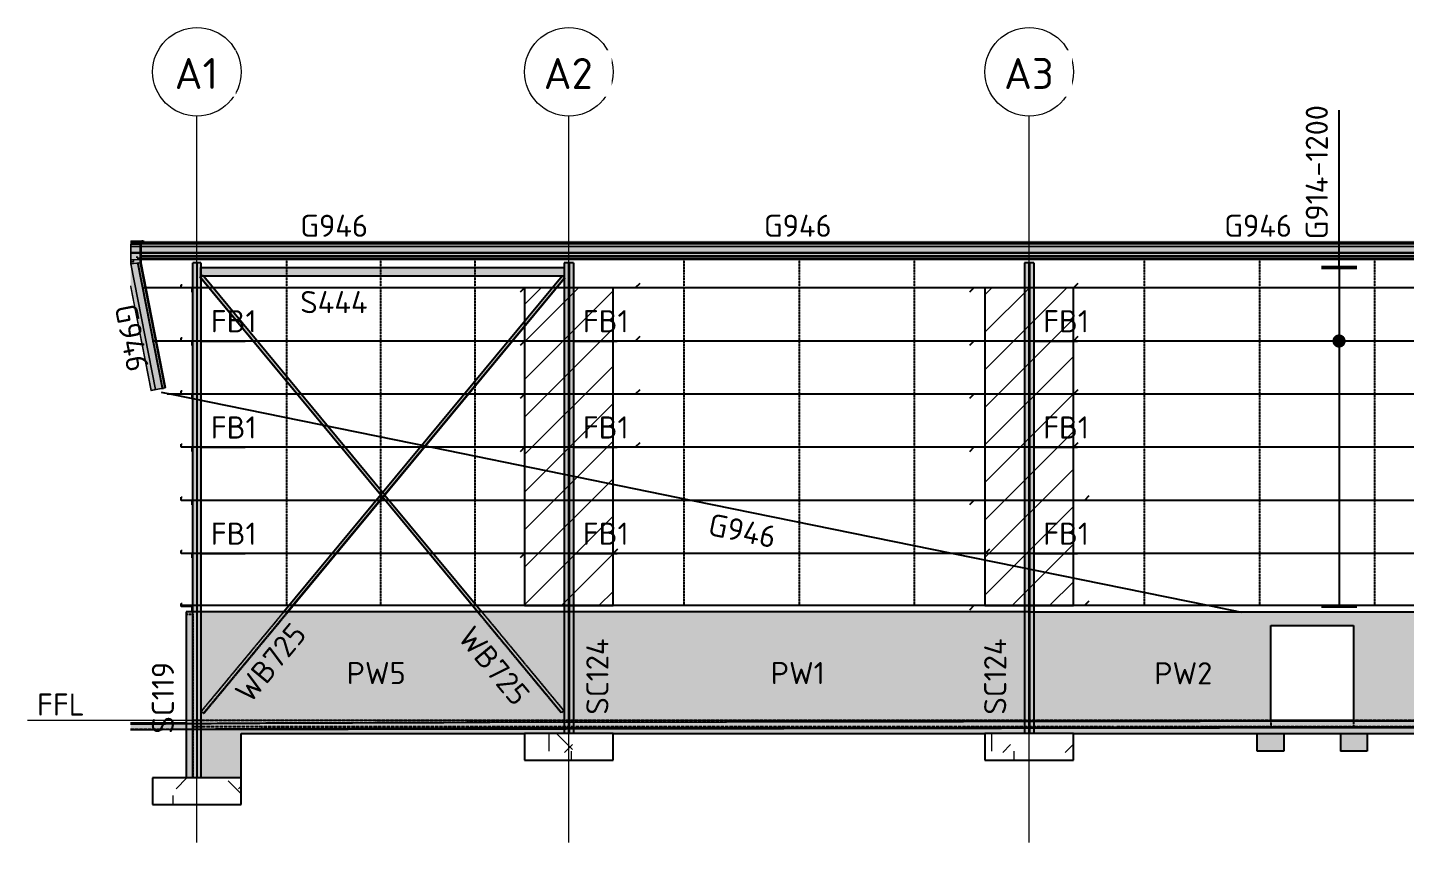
# Model space of a CAD drawing. Header units: millimetres. Extents: x 632 to 524205, y -3890 to 20851.
# Drawn here: x 136011 to 167141, y 2441 to 20851 of the extents above; entities that cross this region are included whole.
import ezdxf

# ---------------------------------------------------------------- set-up
doc = ezdxf.new("R2010")
doc.units = ezdxf.units.MM
for name, pattern in [('Dash', [7, 5, -2]), ('Hidden', [4, 3, -1]), ('Hidden Double', [7, 5, -2]), ('Hidden Half', [3, 2, -1])]:
    doc.linetypes.add(name, pattern=pattern)
for name, color, linetype, lineweight in [('A-010-M_LINE', 90, 'Continuous', 13), ('A-200-A_WALL', 211, 'Continuous', 18), ('A-200-H_WALL', 111, 'Continuous', 13), ('A-200-M_WALL_EXT', 113, 'Continuous', 13), ('A-200-MH_WALL', 110, 'Hidden', 13), ('A-230-H-FLOOR', 190, 'Continuous', 13), ('A-230-M_FLOOR', 192, 'Continuous', 13), ('A-230-MH_FLOOR', 190, 'Hidden Double', 13), ('A-270-M_ROOF', 132, 'Continuous', 13), ('S-160-M_FOUND', 171, 'Continuous', 13), ('S-160-MH_FOUND', 171, 'Hidden Half', 13), ('S-280-A_COLUMN', 171, 'Continuous', 18), ('S-280-A_STRUCT_FRAME', 2, 'Continuous', 18), ('S-280-M_COLUMN', 52, 'Continuous', 13), ('S-280-M_STRUCT_FRAME', 12, 'Continuous', 13), ('S-280-MH_COLUMN', 52, 'Hidden Half', 13), ('Z-000-T_TEXT', 131, 'Continuous', 25), ('Z-030-M_GRID', 191, 'Continuous', 13), ('Z-033_T_GRIDREF', 31, 'Continuous', 13), ('Z-060-M_DETAIL', 92, 'Continuous', 25), ('Z-230-A_LEVEL', 51, 'Continuous', 13), ('Z-230_A_LEVEL', 51, 'Continuous', 18)]:
    doc.layers.add(name, color=color, linetype=linetype, lineweight=lineweight)
doc.styles.add('ISOCPEUR_1', font='isocpeur.ttf', dxfattribs={"height": 700})
doc.styles.add('ISOCPEUR_2', font='isocpeur.ttf', dxfattribs={"height": 500})
pattern_1 = [(45, (-970203.3, 0), (-1414.214, 0), [750, -3000]), (45, (-969203.3, 1000), (-1414.214, 0), [750, -3000]), (45, (-968203.3, -300), (-1414.214, 0), [250, -2000]), (90, (-968203.33, 500), (-500, 500), [500, -2000]), (315, (-968203.3, 1000), (0, 2828.43), [500, -3000]), (0, (-969203.3, 1000), (2000, 2000), [300, -1000]), (0, (-971703.3, 2000), (2000, 2000), [300, -2000])]
pattern_2 = [(45, (192889.17, 0), (-424.264, 424.264), [])]

# ---------------------------------------------------------------- blocks, each defined once
blk = doc.blocks.new('Roof Gutters3 - Roof Gutters-1885272-S6_501-SECTION 3A')
at = {"layer": 'A-270-M_ROOF', "lineweight": 5, "transparency": 33554432}
for color, points in [(253, [(-1024754, 16015), (-1024485, 16020), (-1024485, 16045), (-1024754, 16041), (-1024754, 16019)]), (8, [(-1024750, 15514), (-1024750, 15959), (-1024754, 15959), (-1024754, 15513)]), (8, [(-1024546, 15534), (-1024546, 15959), (-1024754, 15959), (-1024754, 15513)]), (8, [(-1024546, 15534), (-1024518, 15536), (-1024518, 15959), (-1024546, 15959)]), (253, [(-1024458, 16012), (-1024458, 16037), (-1024485, 16045), (-1024485, 16020)]), (253, [(-1024691, 15563), (-1024691, 15585), (-1024754, 15585), (-1024754, 15563)]), (8, [(-1024546, 15534), (-1024754, 15513), (-1024754, 14997), (-1024293, 12651), (-1023991, 12710)]), (8, [(-1024750, 15514), (-1024754, 15513), (-1024754, 15013), (-1024290, 12652), (-1024192, 12671)]), (8, [(-1023964, 12716), (-1024518, 15536), (-1024546, 15534), (-1023991, 12710)])]:
    blk.add_hatch(color=color, dxfattribs=at).paths.add_polyline_path(points)
h = blk.add_hatch(color=253, dxfattribs=at)
h.paths.add_polyline_path([(-1024691, 15560), (-1024691, 15563), (-1024754, 15562), (-1024754, 15560)])
h.paths.add_polyline_path([(-1024458, 16012), (-1024485, 16020), (-1024754, 16015), (-1024754, 16012), (-1024485, 16017), (-1024468, 16012)])
at = {"layer": 'A-270-M_ROOF', "color": 253, "lineweight": 5}
for p, q in [((-1024485, 16020), (-1024754, 16015)), ((-1024754, 16012), (-1024485, 16017)), ((-1024750, 15959), (-1024754, 15959)), ((-1024754, 15959), (-1024546, 15959)), ((-1024546, 15959), (-1024754, 15959)), ((-1024754, 15959), (-1024750, 15959)), ((-1024750, 15905), (-1024750, 15959)), ((-1024750, 15959), (-1024750, 15905)), ((-1024750, 15900), (-1024750, 15905)), ((-1024750, 15905), (-1024750, 15900)), ((-1024750, 15755), (-1024750, 15900)), ((-1024750, 15900), (-1024750, 15755)), ((-1024546, 15959), (-1024518, 15959)), ((-1024529, 15959), (-1024546, 15959)), ((-1024546, 15959), (-1024546, 15534)), ((-1024546, 15959), (-1024546, 15534)), ((-1024518, 15959), (-1024529, 15959)), ((-1024529, 15535), (-1024529, 15959)), ((-1024518, 15959), (-1024518, 15536)), ((-1024485, 16020), (-1024486, 16042)), ((-1024485, 16020), (-1024485, 16045)), ((-1024458, 16012), (-1024485, 16020)), ((-1024485, 16017), (-1024485, 16020)), ((-1024485, 16017), (-1024468, 16012)), ((-1024468, 16015), (-1024468, 16037)), ((-1024468, 16012), (-1024468, 16015)), ((-1024468, 16012), (-1024458, 16012)), ((-1024458, 16012), (-1024458, 16037)), ((-1024750, 15749), (-1024750, 15755)), ((-1024750, 15755), (-1024750, 15749)), ((-1024750, 15514), (-1024750, 15749)), ((-1024750, 15749), (-1024750, 15514)), ((-1024691, 15585), (-1024691, 15563)), ((-1024691, 15563), (-1024691, 15582)), ((-1024691, 15563), (-1024754, 15563)), ((-1024754, 15560), (-1024750, 15560)), ((-1024754, 15513), (-1024546, 15534)), ((-1024546, 15534), (-1024754, 15513)), ((-1024750, 15514), (-1024754, 15513)), ((-1024750, 15560), (-1024691, 15560)), ((-1024192, 12671), (-1024750, 15514)), ((-1024750, 15514), (-1024192, 12671)), ((-1024691, 15560), (-1024691, 15563)), ((-1024691, 15560), (-1024691, 15563)), ((-1024518, 15536), (-1024546, 15534)), ((-1024546, 15534), (-1024529, 15535)), ((-1024546, 15534), (-1023991, 12710)), ((-1024546, 15534), (-1023991, 12710)), ((-1024529, 15535), (-1023974, 12714)), ((-1024518, 15536), (-1023964, 12716)), ((-1024754, 15013), (-1024290, 12652)), ((-1024754, 15013), (-1024290, 12652)), ((-1024754, 14997), (-1024293, 12651)), ((-1024754, 14997), (-1024293, 12651)), ((-1023991, 12710), (-1024293, 12651)), ((-1024293, 12651), (-1024290, 12652)), ((-1024290, 12652), (-1023991, 12710)), ((-1024192, 12671), (-1024290, 12652)), ((-1024290, 12652), (-1024192, 12671)), ((-1023964, 12716), (-1023991, 12710)), ((-1023991, 12710), (-1023974, 12714)), ((-1023974, 12714), (-1023964, 12716))]:
    blk.add_line(p, q, dxfattribs=at)
blk = doc.blocks.new('25021-APA-ZZ-ZZ-M3-AR-000001_V3_rvt-2-S6_501-SECTION 3A')
at = {"layer": 'A-270-M_ROOF', "lineweight": 5, "transparency": 33554432}
for color, points in [(9, [(-954124, 15949), (-913256, 15949), (-913256, 16037), (-1024754, 16037), (-1024754, 16011), (-973448, 16011), (-973448, 15949), (-968250, 15949)]), (9, [(-975313, 15971), (-973448, 15971), (-973448, 16011), (-1024754, 16011), (-1024754, 15971), (-982376, 15971)]), (10, [(-971781, 15909), (-913256, 15909), (-913256, 15996), (-1024754, 15996), (-1024754, 15971), (-973451, 15971), (-973451, 15909), (-972664, 15909)]), (254, [(-975313, 15600), (-973451, 15600), (-973451, 15971), (-1024754, 15971), (-1024754, 15600), (-982376, 15600)]), (253, [(-975313, 15760), (-973451, 15760), (-973451, 15955), (-1024754, 15955), (-1024754, 15760), (-982376, 15760)]), (253, [(-975313, 15764), (-973451, 15764), (-973451, 15905), (-1024754, 15905), (-1024754, 15764), (-982376, 15764)]), (253, [(-973451, 15755), (-973451, 15900), (-1024754, 15900), (-1024754, 15755), (-973547, 15755)]), (253, [(-973451, 15749), (-973451, 15764), (-1024754, 15764), (-1024754, 15749), (-973547, 15749)])]:
    blk.add_hatch(color=color, dxfattribs=at).paths.add_polyline_path(points)
at = {"layer": 'A-270-M_ROOF', "color": 253, "lineweight": 5}
for p, q in [((-1024754, 16011), (-996502, 16011)), ((-1024754, 15971), (-996502, 15971)), ((-996502, 15971), (-1024754, 15971)), ((-1024750, 15955), (-1024754, 15955)), ((-1024750, 15955), (-1024754, 15955)), ((-1024518, 15905), (-1024754, 15905)), ((-1024518, 15905), (-1024754, 15905)), ((-1024518, 15900), (-1024754, 15900)), ((-1024518, 15900), (-1024754, 15900)), ((-1024518, 15955), (-1024750, 15955)), ((-1024518, 15955), (-1024750, 15955)), ((-973451, 15955), (-1024518, 15955)), ((-973451, 15955), (-1024518, 15955)), ((-973451, 15905), (-1024518, 15905)), ((-973451, 15905), (-1024518, 15905)), ((-973451, 15900), (-1024518, 15900)), ((-973451, 15900), (-1024518, 15900)), ((-996502, 16011), (-973451, 16011)), ((-996502, 15971), (-973451, 15971)), ((-973451, 15971), (-996502, 15971)), ((-1024518, 15766), (-1024754, 15766)), ((-1024754, 15764), (-1024518, 15764)), ((-1024518, 15760), (-1024754, 15760)), ((-1024750, 15760), (-1024754, 15760)), ((-1024750, 15755), (-1024754, 15755)), ((-1024518, 15755), (-1024754, 15755)), ((-1024518, 15753), (-1024754, 15753)), ((-1024518, 15749), (-1024754, 15749)), ((-1024750, 15600), (-1024754, 15600)), ((-1024518, 15760), (-1024750, 15760)), ((-1024518, 15755), (-1024750, 15755)), ((-1024518, 15600), (-1024750, 15600)), ((-973451, 15766), (-1024518, 15766)), ((-1024518, 15764), (-973451, 15764)), ((-973451, 15760), (-1024518, 15760)), ((-973451, 15760), (-1024518, 15760)), ((-973451, 15755), (-1024518, 15755)), ((-973451, 15755), (-1024518, 15755)), ((-973451, 15753), (-1024518, 15753)), ((-973451, 15749), (-1024518, 15749)), ((-973451, 15600), (-1024518, 15600))]:
    blk.add_line(p, q, dxfattribs=at)
blk.add_blockref('Roof Gutters3 - Roof Gutters-1885272-S6_501-SECTION 3A', (0, 0), dxfattribs=at)
blk = doc.blocks.new('NRP_Framing-Steel-SHS - S444 - 200x200x6_0SHS-3929301-S6_501-SECTION 3A')
at = {"layer": 'S-280-M_STRUCT_FRAME', "linetype": 'Dash', "lineweight": 25}
for p, q in [((-1014956, 15425), (-1023166, 15425)), ((-1014956, 15237), (-1023166, 15237))]:
    blk.add_line(p, q, dxfattribs=at)
blk = doc.blocks.new('NRP_Framing-Steel-Purlin C - G946 - EC250-24-4015281-S6_501-SECTION 3A')
at = {"layer": 'S-280-M_STRUCT_FRAME', "color": 1, "lineweight": 25}
for p, q in [((-1024060, 12615), (-1023832, 12569)), ((-1024060, 12615), (-1023832, 12569)), ((-1023832, 12569), (-1017945, 11369)), ((-1023832, 12569), (-1017945, 11369)), ((-1017945, 11369), (-1012058, 10169)), ((-1017945, 11369), (-1012058, 10169)), ((-1012058, 10169), (-1006171, 8969)), ((-1012058, 10169), (-1006171, 8969)), ((-1006170, 8969), (-1000388, 7790)), ((-1006170, 8969), (-1000388, 7790)), ((-1000388, 7790), (-999652, 7640)), ((-1000388, 7790), (-999652, 7640))]:
    blk.add_line(p, q, dxfattribs=at)
blk = doc.blocks.new('NRP_Framing-Steel-Purlin C - G946 - EC250-24-4015000-S6_501-SECTION 3A')
at = {"layer": 'S-280-M_STRUCT_FRAME', "color": 1, "lineweight": 25}
blk.add_line((-1024595, 15548), (-1024032, 12684), dxfattribs=at)
blk.add_line((-1024595, 15548), (-1024032, 12684), dxfattribs=at)
blk = doc.blocks.new('NRP_Framing-Steel-Purlin C - P946 - EC250-24-4110020-S6_501-SECTION 3A')
at = {"layer": 'S-280-M_STRUCT_FRAME', "color": 1, "lineweight": 25}
blk.add_line((-973505, 15683), (-1024537, 15683), dxfattribs=at)
blk.add_line((-973505, 15683), (-1024537, 15683), dxfattribs=at)
blk = doc.blocks.new('NRP_Framing-Steel-Purlin C - P946 - EC250-24-4110021-S6_501-SECTION 3A')
at = {"layer": 'S-280-M_STRUCT_FRAME', "color": 1, "lineweight": 25}
blk.add_line((-1024603, 15651), (-1024603, 15679), dxfattribs=at)
blk.add_line((-1024603, 15651), (-1024603, 15679), dxfattribs=at)
blk = doc.blocks.new('NRP_Framing-Steel-Purlin Z - G916 - EZ250-24-4078103-S6_501-SECTION 3A')
at = {"layer": 'S-280-M_STRUCT_FRAME', "color": 1, "lineweight": 25}
for p, q in [((-1023611, 7840), (-1023589, 7840)), ((-1023611, 7769), (-1023611, 7840)), ((-1023361, 7769), (-1023611, 7769)), ((-1023383, 7693), (-1023361, 7693)), ((-1023361, 7693), (-1023361, 7769))]:
    blk.add_line(p, q, dxfattribs=at)
blk = doc.blocks.new('NRP_Framing-Steel-Purlin Z - G916 - EZ250-24-4078090-S6_501-SECTION 3A')
at = {"layer": 'S-280-M_STRUCT_FRAME', "color": 1, "lineweight": 25}
for p, q in [((-1023611, 9040), (-1023589, 9040)), ((-1023611, 8969), (-1023611, 9040)), ((-1023361, 8969), (-1023611, 8969)), ((-1023383, 8893), (-1023361, 8893)), ((-1023361, 8893), (-1023361, 8969))]:
    blk.add_line(p, q, dxfattribs=at)
blk = doc.blocks.new('NRP_Framing-Steel-Purlin Z - G916 - EZ250-24-V31-S6_501-SECTION 3A')
at = {"layer": 'S-280-M_STRUCT_FRAME', "color": 1, "lineweight": 25}
for p, q in [((-1023611, 12640), (-1023589, 12640)), ((-1023611, 12569), (-1023611, 12640)), ((-1023383, 12493), (-1023361, 12493)), ((-1023361, 12493), (-1023361, 12569))]:
    blk.add_line(p, q, dxfattribs=at)
blk = doc.blocks.new('NRP_Framing-Steel-Purlin Z - G914 - EZ250-15-4131424-S6_501-SECTION 3A')
at = {"layer": 'S-280-M_STRUCT_FRAME', "color": 150, "lineweight": 25}
for p, q in [((-1023611, 14969), (-1024500, 14969)), ((-1013352, 14969), (-1023361, 14969)), ((-1013252, 15069), (-1013352, 14969))]:
    blk.add_line(p, q, dxfattribs=at)
blk = doc.blocks.new('NRP_Framing-Steel-Purlin C - G946 - EC250-24-4082619-S6_501-SECTION 3A')
at = {"layer": 'S-280-M_STRUCT_FRAME', "color": 1, "lineweight": 25}
blk.add_line((-1014864, 15631), (-1024603, 15631), dxfattribs=at)
blk.add_line((-1014864, 15631), (-1024603, 15631), dxfattribs=at)
blk = doc.blocks.new('NRP_Framing-Steel-Purlin Z - G914 - EZ250-15-4131426-S6_501-SECTION 3A')
at = {"layer": 'S-280-M_STRUCT_FRAME', "color": 150, "lineweight": 25}
for p, q in [((-1023611, 13769), (-1024264, 13769)), ((-1013351, 13769), (-1023361, 13769)), ((-1013251, 13869), (-1013351, 13769))]:
    blk.add_line(p, q, dxfattribs=at)
blk = doc.blocks.new('NRP_Framing-Steel-Purlin Z - G914 - EZ250-15-4131430-S6_501-SECTION 3A')
at = {"layer": 'S-280-M_STRUCT_FRAME', "color": 150, "lineweight": 25}
for p, q in [((-1013351, 12569), (-1023925, 12569)), ((-1013251, 12669), (-1013351, 12569))]:
    blk.add_line(p, q, dxfattribs=at)
blk = doc.blocks.new('NRP_Framing-Steel-Purlin Z - G914 - EZ250-15-4078346-S6_501-SECTION 3A')
at = {"layer": 'S-280-M_STRUCT_FRAME', "color": 150, "lineweight": 25}
blk.add_line((-1018039, 11369), (-1023361, 11369), dxfattribs=at)
blk = doc.blocks.new('NRP_Framing-Steel-Purlin Z - G914 - EZ250-15-4083786-S6_501-SECTION 3A')
at = {"layer": 'S-280-M_STRUCT_FRAME', "color": 150, "lineweight": 25}
blk.add_line((-1012152, 10169), (-1023361, 10169), dxfattribs=at)
blk = doc.blocks.new('NRP_Framing-Steel-Purlin Z - G914 - EZ250-15-4081602-S6_501-SECTION 3A')
at = {"layer": 'S-280-M_STRUCT_FRAME', "color": 150, "lineweight": 25}
for p, q in [((-1013751, 9069), (-1013851, 8969)), ((-1013851, 8969), (-1023361, 8969))]:
    blk.add_line(p, q, dxfattribs=at)
blk = doc.blocks.new('NRP_Framing-Steel-Purlin Z - G914 - EZ250-15-4079643-S6_501-SECTION 3A')
at = {"layer": 'S-280-M_STRUCT_FRAME', "color": 150, "lineweight": 25}
blk.add_line((-1014851, 7790), (-1023611, 7790), dxfattribs=at)
blk = doc.blocks.new('NRP_Framing-Steel-Purlin Z - G914 - EZ250-15-4078987-S6_501-SECTION 3A')
at = {"layer": 'S-280-M_STRUCT_FRAME', "color": 150, "lineweight": 25}
for p, q in [((-1013351, 11369), (-1018039, 11369)), ((-1013251, 11469), (-1013351, 11369))]:
    blk.add_line(p, q, dxfattribs=at)
blk = doc.blocks.new('NRP_Framing-Steel-Purlin Z - G914 - EZ250-15-4081660-S6_501-SECTION 3A')
at = {"layer": 'S-280-M_STRUCT_FRAME', "color": 150, "lineweight": 25}
for p, q in [((-1015851, 14969), (-1015951, 14869)), ((-1003451, 14969), (-1015851, 14969)), ((-1003351, 15069), (-1003451, 14969))]:
    blk.add_line(p, q, dxfattribs=at)
blk = doc.blocks.new('NRP_Framing-Steel-Purlin Z - G914 - EZ250-15-4080212-S6_501-SECTION 3A')
at = {"layer": 'S-280-M_STRUCT_FRAME', "color": 150, "lineweight": 25}
for p, q in [((-1003201, 10169), (-1012151, 10169)), ((-1003101, 10269), (-1003201, 10169))]:
    blk.add_line(p, q, dxfattribs=at)
blk = doc.blocks.new('NRP_Framing-Steel-Purlin Z - G914 - EZ250-15-4081475-S6_501-SECTION 3A')
at = {"layer": 'S-280-M_STRUCT_FRAME', "color": 150, "lineweight": 25}
for p, q in [((-1005347, 9069), (-1005447, 8969)), ((-1015851, 8969), (-1015951, 8869)), ((-1005447, 8969), (-1015851, 8969))]:
    blk.add_line(p, q, dxfattribs=at)
blk = doc.blocks.new('NRP_Framing-Steel-Purlin Z - G914 - EZ250-15-4080619-S6_501-SECTION 3A')
at = {"layer": 'S-280-M_STRUCT_FRAME', "color": 150, "lineweight": 25}
for p, q in [((-1003201, 7790), (-1014851, 7790)), ((-1003101, 7890), (-1003201, 7790))]:
    blk.add_line(p, q, dxfattribs=at)
blk = doc.blocks.new('NRP_Framing-Steel-Purlin Z - G914 - EZ250-15-4080679-S6_501-SECTION 3A')
at = {"layer": 'S-280-M_STRUCT_FRAME', "color": 150, "lineweight": 25}
for p, q in [((-992701, 9069), (-992801, 8969)), ((-992801, 8969), (-1006170, 8969))]:
    blk.add_line(p, q, dxfattribs=at)
blk = doc.blocks.new('NRP_Framing-Steel-Purlin Z - G914 - EZ250-15-4080797-S6_501-SECTION 3A')
at = {"layer": 'S-280-M_STRUCT_FRAME', "color": 150, "lineweight": 25}
for p, q in [((-1005701, 14969), (-1005801, 14869)), ((-992801, 14969), (-1005701, 14969)), ((-992701, 15069), (-992801, 14969))]:
    blk.add_line(p, q, dxfattribs=at)
blk = doc.blocks.new('NRP_Framing-Steel-Purlin Z - G914 - EZ250-15-V32-S6_501-SECTION 3A')
at = {"layer": 'S-280-M_STRUCT_FRAME', "color": 150, "lineweight": 25}
for p, q in [((-1005701, 13769), (-1005801, 13669)), ((-997601, 13769), (-1005701, 13769)), ((-992801, 13769), (-997301, 13769)), ((-992701, 13869), (-992801, 13769))]:
    blk.add_line(p, q, dxfattribs=at)
blk = doc.blocks.new('NRP_Framing-Steel-Purlin C - G946 - EC250-24-4082628-S6_501-SECTION 3A')
at = {"layer": 'S-280-M_STRUCT_FRAME', "color": 1, "lineweight": 25}
blk.add_line((-1004464, 15631), (-1014850, 15631), dxfattribs=at)
blk.add_line((-1004464, 15631), (-1014850, 15631), dxfattribs=at)
blk = doc.blocks.new('NRP_Column-Steel-UB - SC119 - 410UB53_7-4109967-S6_501-SECTION 3A')
at = {"layer": 'S-280-M_COLUMN', "linetype": 'Hidden Half', "lineweight": 25}
for p, q in [((-1023259, 15532), (-1023259, 7650)), ((-1023251, 7650), (-1023251, 15532))]:
    blk.add_line(p, q, dxfattribs=at)
at = {"layer": 'S-280-MH_COLUMN', "lineweight": 25}
for p, q in [((-1023259, 7650), (-1023259, 3900)), ((-1023251, 3900), (-1023251, 7650))]:
    blk.add_line(p, q, dxfattribs=at)
blk = doc.blocks.new('NRP_Column-Steel-UB - SC124 - 530UB82_0-4109968-S6_501-SECTION 3A')
at = {"layer": 'S-280-M_COLUMN', "linetype": 'Hidden Half', "lineweight": 25}
for p, q in [((-1014856, 7650), (-1014856, 15532)), ((-1014846, 15532), (-1014846, 7650))]:
    blk.add_line(p, q, dxfattribs=at)
at = {"layer": 'S-280-MH_COLUMN', "lineweight": 25}
for p, q in [((-1014856, 4900), (-1014856, 7650)), ((-1014846, 7650), (-1014846, 4900))]:
    blk.add_line(p, q, dxfattribs=at)
blk = doc.blocks.new('NRP_Column-Steel-UB - SC124 - 530UB82_0-V13-S6_501-SECTION 3A')
at = {"layer": 'S-280-M_COLUMN', "linetype": 'Hidden Half', "lineweight": 25}
for p, q in [((-1004456, 7650), (-1004456, 15532)), ((-1004446, 15532), (-1004446, 7640))]:
    blk.add_line(p, q, dxfattribs=at)
at = {"layer": 'S-280-MH_COLUMN', "lineweight": 25}
for p, q in [((-1004456, 4900), (-1004456, 7650)), ((-1004446, 7640), (-1004446, 4900))]:
    blk.add_line(p, q, dxfattribs=at)
blk = doc.blocks.new('NRP_Foundation-Pad Footing Fibre _v2_ - PF2 -2400 x 2000 x 600d-3893007-S6_501-SECTION 3A')
at = {"layer": 'S-160-M_FOUND'}
h = blk.add_hatch(dxfattribs=at)
h.set_pattern_fill('FP_12', color=256, style=0, pattern_type=2)
h.set_pattern_definition(pattern_1)
h.paths.add_polyline_path([(-1024255, 3300), (-1022255, 3300), (-1022255, 3900), (-1024255, 3900)])
at = {"layer": 'S-160-M_FOUND', "lineweight": 25}
for p, q in [((-1022255, 3900), (-1024255, 3900)), ((-1024255, 3900), (-1024255, 3300)), ((-1022255, 3300), (-1022255, 3900)), ((-1024255, 3300), (-1022255, 3300))]:
    blk.add_line(p, q, dxfattribs=at)
blk = doc.blocks.new('NRP_Foundation-Pad Footing Fibre _v2_ - PF2 -2400 x 2000 x 600d-V26-S6_501-SECTION 3A')
at = {"layer": 'S-160-M_FOUND'}
h = blk.add_hatch(dxfattribs=at)
h.set_pattern_fill('FP_12', color=256, style=0, pattern_type=2)
h.set_pattern_definition(pattern_1)
h.paths.add_polyline_path([(-1015851, 4300), (-1013851, 4300), (-1013851, 4900), (-1015851, 4900)])
at = {"layer": 'S-160-M_FOUND', "lineweight": 25}
for p, q in [((-1013851, 4900), (-1015851, 4900)), ((-1015851, 4900), (-1015851, 4300)), ((-1013851, 4300), (-1013851, 4900)), ((-1015851, 4300), (-1013851, 4300))]:
    blk.add_line(p, q, dxfattribs=at)
blk = doc.blocks.new('NRP_Foundation-Pad Footing Fibre _v2_ - PF2 -2400 x 2000 x 600d-V27-S6_501-SECTION 3A')
at = {"layer": 'S-160-M_FOUND'}
h = blk.add_hatch(dxfattribs=at)
h.set_pattern_fill('FP_12', color=256, style=0, pattern_type=2)
h.set_pattern_definition(pattern_1)
h.paths.add_polyline_path([(-1005451, 4900), (-1005451, 4300), (-1003451, 4300), (-1003451, 4900)])
at = {"layer": 'S-160-M_FOUND', "lineweight": 25}
for p, q in [((-1003451, 4900), (-1005451, 4900)), ((-1005451, 4900), (-1005451, 4300)), ((-1003451, 4300), (-1003451, 4900)), ((-1005451, 4300), (-1003451, 4300))]:
    blk.add_line(p, q, dxfattribs=at)
blk = doc.blocks.new('NRP_Framing-Steel-EA - WB725 - 75x75x8EA-3966783-S6_501-SECTION 3A')
at = {"layer": 'S-280-M_STRUCT_FRAME', "linetype": 'Dash', "lineweight": 25}
h = blk.add_hatch(color=256, dxfattribs=at)
h.paths.add_polyline_path([(-1016817, 7650), (-1019006, 10289), (-1019054, 10231), (-1016915, 7650)])
h.paths.add_polyline_path([(-1019103, 10289), (-1019054, 10348), (-1023102, 15231), (-1023158, 15231), (-1023166, 15223), (-1023166, 15190), (-1019771, 11094)])
for p, q in [((-1023157, 15231), (-1023125, 15258)), ((-1023125, 15258), (-1023103, 15231)), ((-1023183, 15210), (-1023166, 15223)), ((-1023166, 15190), (-1023183, 15210)), ((-1023166, 15203), (-1023176, 15215)), ((-1019098, 10296), (-1023166, 15203)), ((-1019054, 10231), (-1019103, 10289)), ((-1019049, 10237), (-1019098, 10296)), ((-1019054, 10348), (-1019006, 10289)), ((-1016904, 7650), (-1019049, 10237)), ((-1015022, 5367), (-1016915, 7650)), ((-1015016, 5372), (-1016904, 7650)), ((-1016817, 7650), (-1014964, 5415)), ((-1014964, 5415), (-1015022, 5367))]:
    blk.add_line(p, q, dxfattribs=at)
at = {"layer": 'S-280-M_STRUCT_FRAME', "lineweight": 25}
for p, q in [((-1023166, 15223), (-1023157, 15231)), ((-1019103, 10289), (-1023166, 15190)), ((-1023102, 15231), (-1019054, 10348)), ((-1019006, 10289), (-1016817, 7650)), ((-1016915, 7650), (-1019054, 10231))]:
    blk.add_line(p, q, dxfattribs=at)
blk = doc.blocks.new('NRP_Framing-Steel-EA - WB725 - 75x75x8EA-3966784-S6_501-SECTION 3A')
at = {"layer": 'S-280-M_STRUCT_FRAME', "linetype": 'Dash', "lineweight": 25}
for points in [[(-1021206, 7650), (-1014956, 15184), (-1014956, 15205), (-1014987, 15231), (-1015004, 15231), (-1021293, 7650)], [(-1021206, 7650), (-1021195, 7650), (-1014956, 15171), (-1014956, 15184), (-1018348, 11094)]]:
    blk.add_hatch(color=256, dxfattribs=at).paths.add_polyline_path(points)
at = {"layer": 'S-280-M_STRUCT_FRAME', "lineweight": 25}
for p, q in [((-1015004, 15231), (-1021293, 7650)), ((-1014956, 15184), (-1021206, 7650)), ((-1014956, 15171), (-1021195, 7650)), ((-1014987, 15231), (-1014956, 15204))]:
    blk.add_line(p, q, dxfattribs=at)
at = {"layer": 'S-280-M_STRUCT_FRAME', "linetype": 'Dash', "lineweight": 25}
for p, q in [((-1021206, 7650), (-1014956, 15184)), ((-1014997, 15239), (-1015004, 15231)), ((-1014997, 15239), (-1014987, 15231)), ((-1014956, 15204), (-1014946, 15196)), ((-1014956, 15184), (-1014946, 15196)), ((-1014946, 15196), (-1014956, 15184)), ((-1014939, 15191), (-1014956, 15171)), ((-1014946, 15196), (-1014939, 15191)), ((-1021293, 7650), (-1023158, 5402)), ((-1023106, 5359), (-1021206, 7650)), ((-1021206, 7650), (-1023106, 5359)), ((-1021195, 7650), (-1023100, 5354)), ((-1023106, 5359), (-1023158, 5402)), ((-1023100, 5354), (-1023106, 5359))]:
    blk.add_line(p, q, dxfattribs=at)
blk = doc.blocks.new('NRP_Bridging Plan _v2_ - 3 Rows-4134956-S6_501-SECTION 3A')
at = {"layer": 'Z-060-M_DETAIL', "linetype": 'Hidden'}
for p, q in [((-1021234, 15600), (-1021234, 7790)), ((-1019106, 15600), (-1019106, 7790)), ((-1016979, 15600), (-1016979, 7790))]:
    blk.add_line(p, q, dxfattribs=at)
blk = doc.blocks.new('NRP_Bridging Plan _v2_ - 3 Rows-4083463-S6_501-SECTION 3A')
at = {"layer": 'Z-060-M_DETAIL', "linetype": 'Hidden'}
for p, q in [((-1012251, 15600), (-1012251, 7790)), ((-1009651, 15600), (-1009651, 7790)), ((-1007051, 15600), (-1007051, 7790))]:
    blk.add_line(p, q, dxfattribs=at)
blk = doc.blocks.new('NRP_Extent _v2_ - 1-200-4085841-S6_501-SECTION 3A')
at = {"layer": 'Z-060-M_DETAIL'}
blk.add_hatch(color=256, dxfattribs=at).paths.add_polyline_path([(-997451, 13619), (-997412, 13624), (-997376, 13639), (-997345, 13663), (-997321, 13694), (-997306, 13730), (-997301, 13769), (-997306, 13808), (-997321, 13844), (-997345, 13875), (-997376, 13899), (-997412, 13914), (-997451, 13919), (-997490, 13914), (-997526, 13899), (-997557, 13875), (-997581, 13844), (-997596, 13808), (-997601, 13769), (-997596, 13730), (-997581, 13694), (-997557, 13663), (-997526, 13639), (-997490, 13624)])
for q in [(-997451, 18988), (-997451, 7780)]:
    blk.add_line((-997451, 15431), q, dxfattribs=at)
at = {"layer": 'Z-060-M_DETAIL', "lineweight": 50}
for p, q in [((-997851, 15431), (-997051, 15431)), ((-997851, 7780), (-997051, 7780))]:
    blk.add_line(p, q, dxfattribs=at)
blk = doc.blocks.new('Grid - NRP_Grid-Head-320187-S6_501-SECTION 3A')
at = {"layer": 'Z-033_T_GRIDREF'}
blk.add_circle((-1014851, 19851), 1000, dxfattribs=at)
blk = doc.blocks.new('NRP_Fly Brace BN - FB1-4028766-S6_501-SECTION 3A')
at = {"layer": 'Z-000-T_TEXT'}
blk.add_line((-1023162, 8969), (-1022162, 8969), dxfattribs=at)
at = {"layer": 'Z-000-T_TEXT', "lineweight": 13, "insert": (-1022941, 9666), "char_height": 500, "width": 1218.57, "attachment_point": 1, "style": 'ISOCPEUR_2'}
blk.add_mtext('FB1', dxfattribs=at)

msp = doc.modelspace()

# ---------------------------------------------------------------- hatches: boundary and pattern name
at = {"layer": 'A-200-H_WALL', "lineweight": 5}
h = msp.add_hatch(color=256, dxfattribs=at)
h.paths.add_polyline_path([(140837, 3900), (140837, 4900), (148241, 4900), (148241, 4998), (139591, 4985), (139591, 3900)])
h.paths.add_polyline_path([(139591, 5121), (142324, 5136), (146451, 5148), (148241, 5151), (148241, 7650), (139591, 7650), (139591, 5123)])
h = msp.add_hatch(color=256, dxfattribs=at)
h.paths.add_polyline_path([(152464, 4900), (158641, 4900), (158641, 5014), (148241, 4998), (148241, 4900), (149241, 4900)])
h.paths.add_polyline_path([(148241, 5151), (158641, 5167), (158641, 7650), (148241, 7650), (148241, 5194)])
h = msp.add_hatch(color=256, dxfattribs=at)
h.paths.add_polyline_path([(158641, 4900), (169041, 4900), (169041, 5030), (158641, 5014), (158641, 4980)])
h.paths.add_polyline_path([(158641, 5167), (169041, 5183), (169041, 7640), (158641, 7640), (158641, 5194)])
h.paths.add_polyline_path([(164101, 5200), (164101, 7340), (165967, 7340), (165967, 5200)])
at = {"layer": 'A-230-H-FLOOR'}
h = msp.add_hatch(dxfattribs=at)
h.set_pattern_fill('FP_13', color=256, style=0, pattern_type=2)
h.set_pattern_definition([(50, (192889.17, 0), (728.7365, -63.756), [76.2, -838.2]), (355, (192889.2, 0), (-140.972, 764.228), [60.96, -670.56]), (100.451, (192949.9, -5.3), (587.77, 700.467), [64.76, -712.36]), (46.184, (192889.2, 203.2), (1084.316, -168.171), [114.3, -1257.3]), (96.636, (192979.5, 189.2), (949.61, 989.71), [97.14, -1068.54]), (351.184, (192889.2, 203.2), (949.62, 989.701), [91.44, -1005.84]), (21, (192990.77, 152.4), (606.458, -409.0606), [76.2, -838.2]), (326, (192990.8, 152.4), (247.208, 736.753), [60.96, -670.56]), (71.451, (193041.3, 118.3), (853.668, 327.6855), [64.76, -712.36]), (37.5, (192889.17, 0), (12.3547, 338.2201), [6.706, -655.726, 6.706, -674.014, -673.1]), (37.5, (192889.17, 0), (12.3547, 338.2201), [-1343.152, 6.706, -666.394]), (7.5, (192889.17, 0), (267.2789, 400.7221), [6.706, -381.406, 6.706, -640.486, -256.54]), (7.5, (192889.17, 0), (267.2789, 400.7221), [-1035.304, 6.706, -249.834]), (327.5, (192662.6, 0), (542.3633, -22.9153), [6.706, -247.294, 6.706, -785.774, -1051.56]), (327.5, (192662.6, 0), (542.3633, -22.9153), [-1046.48, 6.706, -1044.854]), (317.5, (192561, 0), (592.517, 101.707), [6.706, -323.494, 6.706, -519.582, -746.76]), (317.5, (192561, 0), (592.517, 101.707), [-856.488, 6.706, -740.054])])
h.paths.add_polyline_path([(139604, 5000), (142324, 5016), (146451, 5028), (176409, 5074), (179176, 5074), (181995, 5050), (182943, 5094), (183395, 5112), (185795, 5112), (186743, 5068), (187195, 5050), (188890, 5030), (189697, 5030), (189697, 5150), (188890, 5150), (187195, 5170), (186743, 5188), (185795, 5232), (183395, 5232), (182943, 5214), (181995, 5170), (179176, 5194), (176409, 5194), (144903, 5144), (141257, 5131), (139054, 5116), (139586, 5003)])
h.paths.add_polyline_path([(138338, 4991), (139604, 5000), (139054, 5116), (138338, 5111), (138338, 5026)])
at = {"layer": 'A-230-H-FLOOR', "lineweight": 5}
for points in [[(138338, 5111), (139022, 5118), (138338, 5111), (138338, 5111)], [(138338, 4983), (181995, 5050), (176409, 5074), (145819, 5025), (138338, 4988)], [(138338, 4990), (145401, 5025), (141257, 5011), (138338, 4990)]]:
    msp.add_hatch(color=256, dxfattribs=at).paths.add_polyline_path(points)
at = {"layer": 'A-230-M_FLOOR', "lineweight": 5}
for points in [[(138338, 5113), (139591, 5123), (139591, 5140), (138338, 5140), (138338, 5115)], [(164101, 5175), (165967, 5178), (165967, 5200), (164101, 5200), (164101, 5194)]]:
    msp.add_hatch(color=256, dxfattribs=at).paths.add_polyline_path(points)
at = {"layer": 'S-160-M_FOUND', "lineweight": 5}
for points in [[(163791, 4900), (163791, 4500), (164391, 4500), (164391, 4900)], [(166277, 4900), (165677, 4900), (165677, 4500), (166277, 4500)]]:
    msp.add_hatch(color=256, dxfattribs=at).paths.add_polyline_path(points)
at = {"layer": 'S-280-M_COLUMN', "lineweight": 5}
for points in [[(139926, 7650), (139926, 15532), (139748, 15532), (139748, 7650)], [(148137, 7650), (148346, 7650), (148346, 15532), (148137, 15532), (148137, 11094)], [(158641, 7640), (158746, 7640), (158746, 15532), (158537, 15532), (158537, 7650), (158641, 7650)]]:
    msp.add_hatch(color=256, dxfattribs=at).paths.add_polyline_path(points)
at = {"layer": 'S-280-M_STRUCT_FRAME', "lineweight": 5}
msp.add_hatch(color=256, dxfattribs=at).paths.add_polyline_path([(139926, 15231), (148136, 15231), (148136, 15431), (139926, 15431)])
at = {"layer": 'Z-060-M_DETAIL', "lineweight": 18}
h = msp.add_hatch(dxfattribs=at)
h.set_pattern_fill('FP_14', color=8, style=0, pattern_type=2)
h.set_pattern_definition(pattern_2)
h.paths.add_polyline_path([(149241, 7790), (149241, 14969), (147241, 14969), (147241, 7790), (148241, 7790)])
h = msp.add_hatch(dxfattribs=at)
h.set_pattern_fill('FP_14', color=8, style=0, pattern_type=2)
h.set_pattern_definition(pattern_2)
h.paths.add_polyline_path([(159641, 7790), (159641, 14969), (157641, 14969), (157641, 7790)])

# ---------------------------------------------------------------- linework, layer by layer
at = {"layer": 'A-010-M_LINE', "lineweight": 25}
for p, q in [((149241, 14969), (147241, 14969)), ((147241, 14969), (147241, 7790)), ((149241, 7790), (149241, 14969)), ((159641, 14969), (157641, 14969)), ((157641, 14969), (157641, 7790)), ((159641, 7790), (159641, 14969)), ((147241, 7790), (148241, 7790)), ((148241, 7790), (149241, 7790)), ((157641, 7790), (159641, 7790))]:
    msp.add_line(p, q, dxfattribs=at)
at = {"layer": 'A-200-M_WALL_EXT', "lineweight": 25}
for p, q in [((148241, 7650), (139591, 7650)), ((139591, 7650), (139591, 5121)), ((148241, 5151), (148241, 7650)), ((158641, 7650), (148241, 7650)), ((148241, 7650), (148241, 5151)), ((158641, 5167), (158641, 7650)), ((169041, 7640), (158641, 7640)), ((158641, 7640), (158641, 5167)), ((164101, 7340), (165967, 7340)), ((164101, 5200), (164101, 7340)), ((165967, 7340), (165967, 5200)), ((139591, 4985), (139591, 3900)), ((148241, 4900), (148241, 4998)), ((148241, 4998), (148241, 4900)), ((158641, 4900), (158641, 5014)), ((158641, 5014), (158641, 4900)), ((164101, 5200), (164101, 5200)), ((140837, 3900), (140837, 4900)), ((140837, 4900), (147241, 4900)), ((149241, 4900), (157641, 4900)), ((159641, 4900), (163791, 4900)), ((164391, 4900), (165677, 4900)), ((166277, 4900), (168041, 4900))]:
    msp.add_line(p, q, dxfattribs=at)
at = {"layer": 'A-200-MH_WALL', "lineweight": 25}
for p, q in [((139591, 7600), (139741, 7600)), ((139741, 7600), (139741, 3900)), ((139591, 5120), (139591, 4985)), ((148241, 4998), (148241, 5151)), ((148241, 5151), (148241, 4998)), ((158641, 5014), (158641, 5167)), ((158641, 5167), (158641, 5014))]:
    msp.add_line(p, q, dxfattribs=at)
at = {"layer": 'A-230-M_FLOOR', "lineweight": 25}
for p, q in [((138338, 5140), (139591, 5140)), ((141808, 5135), (138338, 5113)), ((181986, 5050), (138338, 4983)), ((138338, 4990), (146451, 5028)), ((139591, 5140), (139591, 5121)), ((176409, 5194), (146451, 5148)), ((146451, 5028), (176409, 5074)), ((164101, 5200), (164101, 5175)), ((164101, 5200), (165967, 5200)), ((165967, 5200), (165967, 5178))]:
    msp.add_line(p, q, dxfattribs=at)
at = {"layer": 'A-230-M_FLOOR', "lineweight": 25, "flags": 128}
for points in [[(146451, 5148), (145935, 5147), (145419, 5145), (144903, 5144), (144387, 5142), (143872, 5141), (143355, 5139), (142839, 5138), (142324, 5136), (141808, 5135)], [(141808, 5015), (142324, 5016), (142839, 5018), (143355, 5019), (143872, 5021), (144387, 5022), (144903, 5024), (145419, 5025), (145935, 5027), (146451, 5028)]]:
    msp.add_lwpolyline(points, dxfattribs=at)
at = {"layer": 'A-230-M_FLOOR', "lineweight": 25}
for points, knots in [([(141808, 5135), (141073, 5130), (139917, 5122), (138760, 5114), (138338, 5111)], [0, 0, 0, 0, 0.4444444, 0.6999028, 0.6999028, 0.6999028, 0.6999028]), ([(138338, 4991), (138577, 4992), (139733, 5000), (140890, 5009), (141808, 5015)], [0.3000971, 0.3000971, 0.3000971, 0.3000971, 0.4444444, 1, 1, 1, 1])]:
    msp.add_open_spline(points, degree=3, knots=knots, dxfattribs=at)
at = {"layer": 'A-230-MH_FLOOR', "lineweight": 25}
for p, q in [((139591, 4990), (138338, 4990)), ((139591, 5120), (139591, 4990)), ((139741, 5050), (139741, 5200)), ((139741, 5200), (164101, 5200)), ((160544, 5050), (139741, 5050)), ((164101, 5050), (160609, 5050)), ((164101, 5175), (164101, 5050)), ((165967, 5050), (164101, 5050)), ((165967, 5200), (180671, 5200)), ((165967, 5178), (165967, 5050)), ((180671, 5050), (165967, 5050))]:
    msp.add_line(p, q, dxfattribs=at)
at = {"layer": 'S-160-M_FOUND', "lineweight": 25}
for p, q in [((163791, 4900), (164391, 4900)), ((163791, 4500), (163791, 4900)), ((164391, 4900), (164391, 4500)), ((165677, 4900), (166277, 4900)), ((165677, 4900), (165677, 4500)), ((166277, 4900), (166277, 4500)), ((164391, 4500), (163791, 4500)), ((166277, 4500), (165677, 4500))]:
    msp.add_line(p, q, dxfattribs=at)
at = {"layer": 'S-280-M_COLUMN', "lineweight": 25}
for p, q in [((139748, 7650), (139748, 15532)), ((139926, 15532), (139748, 15532)), ((139926, 15532), (139926, 7650)), ((148137, 15532), (148137, 7650)), ((148346, 15532), (148137, 15532)), ((148346, 15532), (148346, 7650)), ((158537, 15532), (158537, 7650)), ((158746, 15532), (158537, 15532)), ((158746, 15532), (158746, 7640))]:
    msp.add_line(p, q, dxfattribs=at)
at = {"layer": 'S-280-M_STRUCT_FRAME', "lineweight": 25}
for p, q in [((139926, 15231), (139926, 15431)), ((139926, 15431), (148136, 15431)), ((148136, 15431), (148136, 15231)), ((148136, 15231), (139926, 15231))]:
    msp.add_line(p, q, dxfattribs=at)
at = {"layer": 'S-280-MH_COLUMN', "lineweight": 25}
for p, q in [((139748, 3900), (139748, 7650)), ((139926, 7650), (139926, 3900)), ((148137, 7650), (148137, 4900)), ((148346, 7650), (148346, 4900)), ((158537, 7650), (158537, 4900)), ((158746, 7640), (158746, 4900))]:
    msp.add_line(p, q, dxfattribs=at)
at = {"layer": 'Z-030-M_GRID'}
for p, q in [((139837, 2441), (139837, 18851)), ((148241, 2441), (148241, 18851)), ((158641, 2441), (158641, 18851))]:
    msp.add_line(p, q, dxfattribs=at)
at = {"layer": 'Z-230-A_LEVEL'}
msp.add_line((136011, 5200), (256466, 5200), dxfattribs=at)

# ---------------------------------------------------------------- block references
at = {"color": 10, "lineweight": 5}
msp.add_blockref('25021-APA-ZZ-ZZ-M3-AR-000001_V3_rvt-2-S6_501-SECTION 3A', (1163092, 0), dxfattribs=at)
at = {"layer": 'S-160-MH_FOUND', "lineweight": 25}
for name in ['NRP_Foundation-Pad Footing Fibre _v2_ - PF2 -2400 x 2000 x 600d-V26-S6_501-SECTION 3A', 'NRP_Foundation-Pad Footing Fibre _v2_ - PF2 -2400 x 2000 x 600d-V27-S6_501-SECTION 3A', 'NRP_Foundation-Pad Footing Fibre _v2_ - PF2 -2400 x 2000 x 600d-3893007-S6_501-SECTION 3A']:
    msp.add_blockref(name, (1163092, 0), dxfattribs=at)
at = {"layer": 'S-280-M_STRUCT_FRAME', "color": 1, "lineweight": 25}
for name, p in [('NRP_Framing-Steel-Purlin C - G946 - EC250-24-4082619-S6_501-SECTION 3A', (1163092, 0)), ('NRP_Framing-Steel-Purlin C - P946 - EC250-24-4110021-S6_501-SECTION 3A', (1163092, 0)), ('NRP_Framing-Steel-Purlin C - P946 - EC250-24-4110020-S6_501-SECTION 3A', (1163092, 0)), ('NRP_Framing-Steel-Purlin C - G946 - EC250-24-4082628-S6_501-SECTION 3A', (1163092, 0)), ('NRP_Framing-Steel-Purlin C - G946 - EC250-24-4082628-S6_501-SECTION 3A', (1173492, 0)), ('NRP_Framing-Steel-Purlin C - G946 - EC250-24-4015000-S6_501-SECTION 3A', (1163092, 0)), ('NRP_Framing-Steel-Purlin Z - G916 - EZ250-24-4078090-S6_501-SECTION 3A', (1163092, 6000)), ('NRP_Framing-Steel-Purlin Z - G916 - EZ250-24-4078090-S6_501-SECTION 3A', (1163092, 4800)), ('NRP_Framing-Steel-Purlin C - G946 - EC250-24-4015281-S6_501-SECTION 3A', (1163092, 0)), ('NRP_Framing-Steel-Purlin Z - G916 - EZ250-24-V31-S6_501-SECTION 3A', (1163092, 0)), ('NRP_Framing-Steel-Purlin Z - G916 - EZ250-24-4078090-S6_501-SECTION 3A', (1163092, 2400)), ('NRP_Framing-Steel-Purlin Z - G916 - EZ250-24-4078090-S6_501-SECTION 3A', (1163092, 1200)), ('NRP_Framing-Steel-Purlin Z - G916 - EZ250-24-4078090-S6_501-SECTION 3A', (1163092, 0)), ('NRP_Framing-Steel-Purlin Z - G916 - EZ250-24-4078103-S6_501-SECTION 3A', (1163092, 0))]:
    msp.add_blockref(name, p, dxfattribs=at)
at = {"layer": 'S-280-M_STRUCT_FRAME', "linetype": 'Dash', "lineweight": 25}
for name in ['NRP_Framing-Steel-EA - WB725 - 75x75x8EA-3966783-S6_501-SECTION 3A', 'NRP_Framing-Steel-SHS - S444 - 200x200x6_0SHS-3929301-S6_501-SECTION 3A', 'NRP_Framing-Steel-EA - WB725 - 75x75x8EA-3966784-S6_501-SECTION 3A']:
    msp.add_blockref(name, (1163092, 0), dxfattribs=at)
at = {"layer": 'S-280-M_STRUCT_FRAME', "color": 150, "lineweight": 25}
for name, p in [('NRP_Framing-Steel-Purlin Z - G914 - EZ250-15-4131424-S6_501-SECTION 3A', (1163092, 0)), ('NRP_Framing-Steel-Purlin Z - G914 - EZ250-15-4081660-S6_501-SECTION 3A', (1163092, 0)), ('NRP_Framing-Steel-Purlin Z - G914 - EZ250-15-4080797-S6_501-SECTION 3A', (1163092, 0)), ('NRP_Framing-Steel-Purlin Z - G914 - EZ250-15-4131426-S6_501-SECTION 3A', (1163092, 0)), ('NRP_Framing-Steel-Purlin Z - G914 - EZ250-15-4081660-S6_501-SECTION 3A', (1163092, -1200)), ('NRP_Framing-Steel-Purlin Z - G914 - EZ250-15-V32-S6_501-SECTION 3A', (1163092, 0)), ('NRP_Framing-Steel-Purlin Z - G914 - EZ250-15-4131430-S6_501-SECTION 3A', (1163092, 0)), ('NRP_Framing-Steel-Purlin Z - G914 - EZ250-15-4081660-S6_501-SECTION 3A', (1163092, -2400)), ('NRP_Framing-Steel-Purlin Z - G914 - EZ250-15-4080797-S6_501-SECTION 3A', (1163092, -2400)), ('NRP_Framing-Steel-Purlin Z - G914 - EZ250-15-4078346-S6_501-SECTION 3A', (1163092, 0)), ('NRP_Framing-Steel-Purlin Z - G914 - EZ250-15-4078987-S6_501-SECTION 3A', (1163092, 0)), ('NRP_Framing-Steel-Purlin Z - G914 - EZ250-15-4081660-S6_501-SECTION 3A', (1163092, -3600)), ('NRP_Framing-Steel-Purlin Z - G914 - EZ250-15-4080797-S6_501-SECTION 3A', (1163092, -3600)), ('NRP_Framing-Steel-Purlin Z - G914 - EZ250-15-4083786-S6_501-SECTION 3A', (1163092, 0)), ('NRP_Framing-Steel-Purlin Z - G914 - EZ250-15-4080212-S6_501-SECTION 3A', (1163092, 0)), ('NRP_Framing-Steel-Purlin Z - G914 - EZ250-15-4080797-S6_501-SECTION 3A', (1163092, -4800)), ('NRP_Framing-Steel-Purlin Z - G914 - EZ250-15-4081602-S6_501-SECTION 3A', (1163092, 0)), ('NRP_Framing-Steel-Purlin Z - G914 - EZ250-15-4081475-S6_501-SECTION 3A', (1163092, 0)), ('NRP_Framing-Steel-Purlin Z - G914 - EZ250-15-4080679-S6_501-SECTION 3A', (1163092, 0)), ('NRP_Framing-Steel-Purlin Z - G914 - EZ250-15-4079643-S6_501-SECTION 3A', (1163092, 0)), ('NRP_Framing-Steel-Purlin Z - G914 - EZ250-15-4080619-S6_501-SECTION 3A', (1163092, 0)), ('NRP_Framing-Steel-Purlin Z - G914 - EZ250-15-4080797-S6_501-SECTION 3A', (1163092, -7179))]:
    msp.add_blockref(name, p, dxfattribs=at)
at = {"layer": 'S-280-MH_COLUMN', "lineweight": 25}
for name in ['NRP_Column-Steel-UB - SC119 - 410UB53_7-4109967-S6_501-SECTION 3A', 'NRP_Column-Steel-UB - SC124 - 530UB82_0-4109968-S6_501-SECTION 3A', 'NRP_Column-Steel-UB - SC124 - 530UB82_0-V13-S6_501-SECTION 3A']:
    msp.add_blockref(name, (1163092, 0), dxfattribs=at)
at = {"layer": 'Z-000-T_TEXT', "lineweight": 13}
for p in [(1163092, 4800), (1171497, 4800), (1181897, 4800), (1163092, 2400), (1171497, 2400), (1181897, 2400), (1163092, 0), (1171497, 0), (1181897, 0)]:
    msp.add_blockref('NRP_Fly Brace BN - FB1-4028766-S6_501-SECTION 3A', p, dxfattribs=at)
at = {"layer": 'Z-033_T_GRIDREF'}
for p in [(1154688, 0), (1163092, 0), (1173492, 0)]:
    msp.add_blockref('Grid - NRP_Grid-Head-320187-S6_501-SECTION 3A', p, dxfattribs=at)
at = {"layer": 'Z-060-M_DETAIL'}
msp.add_blockref('NRP_Extent _v2_ - 1-200-4085841-S6_501-SECTION 3A', (1163092, 0), dxfattribs=at)
at = {"layer": 'Z-060-M_DETAIL', "linetype": 'Hidden'}
for name, p in [('NRP_Bridging Plan _v2_ - 3 Rows-4134956-S6_501-SECTION 3A', (1163092, 0)), ('NRP_Bridging Plan _v2_ - 3 Rows-4083463-S6_501-SECTION 3A', (1163092, 0)), ('NRP_Bridging Plan _v2_ - 3 Rows-4083463-S6_501-SECTION 3A', (1173492, 0))]:
    msp.add_blockref(name, p, dxfattribs=at)

# ---------------------------------------------------------------- texts
at = {"layer": 'A-200-A_WALL', "lineweight": 13, "char_height": 500, "attachment_point": 1, "style": 'ISOCPEUR_2'}
for s, insert, width in [('PW5', (143221, 6518), 1587.34), ('PW1', (152802, 6518), 1459.07), ('PW2', (161466, 6513), 1587.34)]:
    msp.add_mtext(s, dxfattribs=dict(at, insert=insert, width=width))
at = {"layer": 'S-280-A_COLUMN', "lineweight": 13, "char_height": 500, "attachment_point": 1, "rotation": 90, "style": 'ISOCPEUR_2'}
for s, insert, width in [('SC124', (148634, 5327), 2132.49), ('SC124', (157622, 5327), 2132.49), ('SC119', (138818, 4898), 1956.12)]:
    msp.add_mtext(s, dxfattribs=dict(at, insert=insert, width=width))
at = {"layer": 'S-280-A_STRUCT_FRAME', "lineweight": 13, "char_height": 500, "attachment_point": 1, "style": 'ISOCPEUR_2'}
for s, insert, width, rotation in [('G914-1200', (164888, 16064), 3735.86, 90), ('G946', (138465, 14640), 1827.85, 281.1209), ('G946', (151461, 9880), 1827.85, 348.4789), ('WB725', (140657, 5877), 2453.16, 50.3218), ('WB725', (146093, 7377), 2453.16, 309.6621)]:
    msp.add_mtext(s, dxfattribs=dict(at, insert=insert, width=width, rotation=rotation))
for s, insert, width in [('G946', (142171, 16623), 1827.85), ('G946', (152645, 16623), 1827.85), ('G946', (163045, 16623), 1827.85), ('S444', (142171, 14898), 1924.05)]:
    msp.add_mtext(s, dxfattribs=dict(at, insert=insert, width=width))
at = {"layer": 'Z-230_A_LEVEL', "lineweight": 13, "insert": (136225, 5806), "char_height": 500, "width": 1298.73, "attachment_point": 1, "style": 'ISOCPEUR_2'}
msp.add_mtext('FFL', dxfattribs=at)

# ---------------------------------------------------------------- next in the draw order: texts
at = {"layer": 'Z-033_T_GRIDREF', "char_height": 700, "attachment_point": 1, "style": 'ISOCPEUR_1', "bg_fill": 3, "box_fill_scale": 1.25, "bg_fill_color": 256, "bg_fill_true_color": 13158600, "bg_fill_transparency": 0}
for s, insert, width in [('A1', (139334, 20163), 1202.53), ('A2', (147672, 20163), 1362.87), ('A3', (158072, 20163), 1362.87)]:
    msp.add_mtext(s, dxfattribs=dict(at, insert=insert, width=width))

doc.saveas('drawing.dxf')
